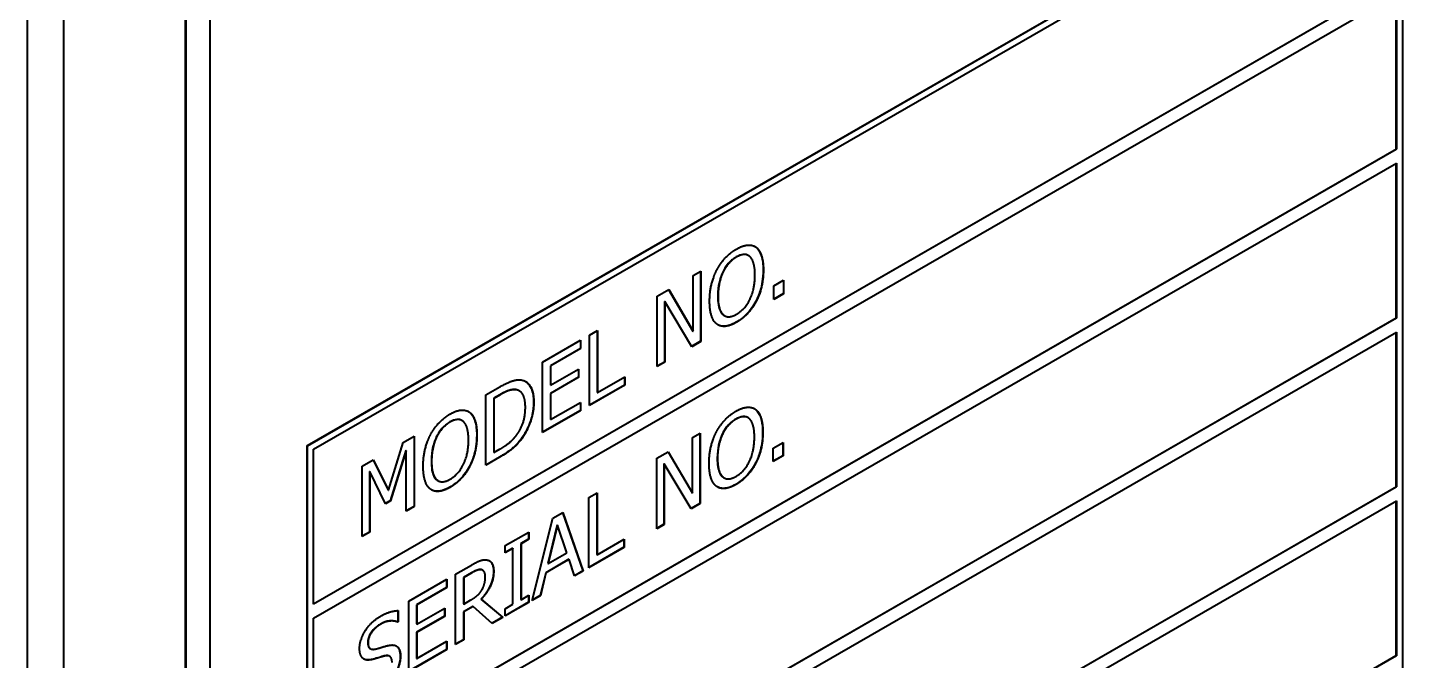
# Model space of a CAD drawing. Header units: millimetres. Extents: x 0 to 5945, y 0 to 4205.
# Drawn here: x 5569.23 to 5589.2, y 3297.85 to 3307.04 of the extents above; entities that cross this region are included whole.
import ezdxf

# ---------------------------------------------------------------- set-up
doc = ezdxf.new("R2010")
doc.units = ezdxf.units.MM
doc.header["$LTSCALE"] = 5
doc.layers.add('가시적인 것(ISO)', color=3, linetype='Continuous', lineweight=40)
doc.layers.add('가시적인 좁은 것(ISO)', color=3, linetype='Continuous', lineweight=35)

msp = doc.modelspace()

# ---------------------------------------------------------------- linework, layer by layer
at = {"layer": '가시적인 것(ISO)'}
for p, q in [((5569.2254, 3266.5357), (5569.2254, 3315.5885)), ((5569.7557, 3266.2303), (5569.7557, 3315.2831)), ((5571.5235, 3271.336), (5571.5235, 3312.2133)), ((5571.527, 3312.2113), (5571.527, 3271.334)), ((5571.8806, 3271.912), (5571.8806, 3312.0404)), ((5573.2913, 3300.9681), (5589.2012, 3310.13)), ((5573.2948, 3300.9661), (5589.2047, 3310.128)), ((5573.3832, 3300.9148), (5589.1163, 3309.9749)), ((5589.2047, 3310.128), (5589.2047, 3290.5069)), ((5573.3832, 3298.6706), (5589.1128, 3307.7287)), ((5589.1163, 3307.7267), (5573.3832, 3298.6665)), ((5573.3832, 3298.4622), (5589.1163, 3307.5223)), ((5589.1128, 3305.276), (5589.1128, 3307.5202)), ((5589.1163, 3307.5223), (5589.1163, 3305.274)), ((5573.3832, 3296.218), (5589.1128, 3305.276)), ((5589.1163, 3305.274), (5573.3832, 3296.2139)), ((5589.1128, 3305.276), (5589.1163, 3305.274)), ((5573.3832, 3296.0095), (5589.1163, 3305.0696)), ((5589.1128, 3302.8234), (5589.1128, 3305.0676)), ((5589.1163, 3305.0696), (5589.1163, 3302.8214)), ((5579.8088, 3303.8513), (5579.8124, 3303.8493)), ((5579.6983, 3303.7311), (5579.7018, 3303.7291)), ((5578.8984, 3303.4397), (5579.008, 3303.5029)), ((5578.8984, 3302.6306), (5578.8984, 3303.4397)), ((5579.0045, 3303.5008), (5579.0045, 3302.483)), ((5579.008, 3303.5029), (5579.008, 3302.4809)), ((5578.3755, 3303.1386), (5578.5424, 3303.2347)), ((5578.5407, 3303.2337), (5578.8949, 3302.6327)), ((5578.5424, 3303.2347), (5578.8984, 3302.6306)), ((5580.0702, 3303.2881), (5580.2121, 3303.3697)), ((5580.0702, 3303.0926), (5580.0702, 3303.2881)), ((5580.2085, 3303.3677), (5580.2085, 3303.1763)), ((5580.2121, 3303.3697), (5580.2121, 3303.1743)), ((5578.3755, 3302.1167), (5578.3755, 3303.1386)), ((5578.4816, 3303.063), (5578.4816, 3302.1819)), ((5578.4816, 3303.063), (5578.4851, 3303.061)), ((5578.8762, 3302.405), (5578.4851, 3303.061)), ((5578.4851, 3303.061), (5578.4851, 3302.1798)), ((5580.2085, 3303.1763), (5580.0702, 3303.0967)), ((5580.2121, 3303.1743), (5580.0702, 3303.0926)), ((5580.2085, 3303.1763), (5580.2121, 3303.1743)), ((5573.3832, 3293.7653), (5589.1128, 3302.8234)), ((5589.1163, 3302.8214), (5573.3832, 3293.7613)), ((5579.3501, 3302.8574), (5579.3537, 3302.8553)), ((5589.1128, 3302.8234), (5589.1163, 3302.8214)), ((5573.3832, 3293.5569), (5589.1163, 3302.617)), ((5577.3914, 3302.5719), (5577.5088, 3302.6395)), ((5577.5053, 3302.6375), (5577.5053, 3301.7406)), ((5577.5088, 3302.6395), (5577.5088, 3301.7385)), ((5578.8949, 3302.6327), (5578.8984, 3302.6306)), ((5589.1128, 3300.3708), (5589.1128, 3302.6149)), ((5589.1163, 3302.617), (5589.1163, 3300.3687)), ((5576.7095, 3302.1792), (5577.2624, 3302.4977)), ((5577.2589, 3302.4956), (5577.2589, 3302.3788)), ((5577.2624, 3302.4977), (5577.2624, 3302.3767)), ((5577.3914, 3301.55), (5577.3914, 3302.5719)), ((5579.0045, 3302.483), (5578.8744, 3302.4081)), ((5579.008, 3302.4809), (5578.8762, 3302.405)), ((5579.0045, 3302.483), (5579.008, 3302.4809)), ((5576.7095, 3301.1573), (5576.7095, 3302.1792)), ((5577.2589, 3302.3788), (5576.8234, 3302.128)), ((5577.2624, 3302.3767), (5576.8269, 3302.126)), ((5577.2589, 3302.3788), (5577.2624, 3302.3767)), ((5578.4816, 3302.1819), (5578.3755, 3302.1208)), ((5578.4851, 3302.1798), (5578.3755, 3302.1167)), ((5578.4816, 3302.1819), (5578.4851, 3302.1798)), ((5576.8234, 3302.128), (5576.8234, 3301.8481)), ((5576.8234, 3302.128), (5576.8269, 3302.126)), ((5576.8269, 3302.126), (5576.8269, 3301.846)), ((5576.8269, 3301.846), (5577.2331, 3302.0799)), ((5577.2295, 3302.0779), (5577.2295, 3301.961)), ((5577.2331, 3302.0799), (5577.2331, 3301.959)), ((5575.885, 3301.7045), (5576.0863, 3301.8204)), ((5577.2295, 3301.961), (5576.8234, 3301.7272)), ((5576.8234, 3301.8481), (5576.8269, 3301.846)), ((5577.2331, 3301.959), (5576.8269, 3301.7251)), ((5577.2295, 3301.961), (5577.2331, 3301.959)), ((5577.9, 3301.8469), (5577.3914, 3301.554)), ((5577.9035, 3301.8449), (5577.3914, 3301.55)), ((5577.5088, 3301.7385), (5577.9035, 3301.9658)), ((5577.9, 3301.9638), (5577.9, 3301.8469)), ((5577.9, 3301.8469), (5577.9035, 3301.8449)), ((5577.9035, 3301.9658), (5577.9035, 3301.8449)), ((5575.885, 3300.6825), (5575.885, 3301.7045)), ((5576.0885, 3301.7081), (5575.999, 3301.6565)), ((5575.999, 3301.6565), (5575.999, 3300.8698)), ((5575.999, 3301.6565), (5576.0025, 3301.6545)), ((5576.092, 3301.7061), (5576.0025, 3301.6545)), ((5576.0025, 3301.6545), (5576.0025, 3300.8678)), ((5576.3699, 3301.7655), (5576.3735, 3301.7634)), ((5576.8234, 3301.7272), (5576.8234, 3301.3479)), ((5576.8234, 3301.7272), (5576.8269, 3301.7251)), ((5576.8269, 3301.7251), (5576.8269, 3301.3458)), ((5576.8269, 3301.3458), (5577.2624, 3301.5966)), ((5577.2589, 3301.5946), (5577.2589, 3301.4778)), ((5577.2624, 3301.5966), (5577.2624, 3301.4757)), ((5577.5053, 3301.7406), (5577.5088, 3301.7385)), ((5575.6466, 3301.4544), (5575.6501, 3301.4524)), ((5577.2589, 3301.4778), (5576.7095, 3301.1614)), ((5577.2624, 3301.4757), (5576.7095, 3301.1573)), ((5577.2589, 3301.4778), (5577.2624, 3301.4757)), ((5579.801, 3301.4963), (5579.8045, 3301.4943)), ((5575.536, 3301.3342), (5575.5395, 3301.3322)), ((5576.8234, 3301.3479), (5576.8269, 3301.3458)), ((5579.6904, 3301.3761), (5579.6939, 3301.3741)), ((5574.469, 3300.3201), (5574.6824, 3301.0119)), ((5574.6824, 3301.0119), (5574.8457, 3301.106)), ((5574.8422, 3301.1039), (5574.8422, 3300.0861)), ((5574.8457, 3301.106), (5574.8457, 3300.084)), ((5576.3979, 3301.0639), (5576.4015, 3301.0619)), ((5578.8905, 3301.0848), (5579.0001, 3301.1479)), ((5578.8905, 3300.2757), (5578.8905, 3301.0848)), ((5578.9966, 3301.1458), (5578.9966, 3300.128)), ((5579.0001, 3301.1479), (5579.0001, 3300.1259)), ((5580.0624, 3300.9331), (5580.2042, 3301.0148)), ((5580.2006, 3301.0127), (5580.2006, 3300.8213)), ((5580.2042, 3301.0148), (5580.2042, 3300.8193)), ((5573.2913, 3281.347), (5573.2913, 3300.9681)), ((5573.2913, 3300.9681), (5573.2948, 3300.9661)), ((5573.2948, 3281.345), (5573.2948, 3300.9661)), ((5573.3832, 3298.6665), (5573.3832, 3300.9148)), ((5574.7247, 3300.8987), (5574.4941, 3300.1672)), ((5574.7283, 3300.8967), (5574.4976, 3300.1651)), ((5574.7247, 3300.8987), (5574.7283, 3300.8967)), ((5574.7283, 3300.0164), (5574.7283, 3300.8967)), ((5576.0849, 3300.8017), (5575.885, 3300.6866)), ((5576.0885, 3300.7997), (5575.885, 3300.6825)), ((5575.999, 3300.8698), (5576.0025, 3300.8678)), ((5576.0025, 3300.8678), (5576.092, 3300.9193)), ((5578.3677, 3300.7837), (5578.5345, 3300.8798)), ((5578.3677, 3299.7617), (5578.3677, 3300.7837)), ((5578.5328, 3300.8788), (5578.887, 3300.2777)), ((5578.5345, 3300.8798), (5578.8905, 3300.2757)), ((5580.0624, 3300.7376), (5580.0624, 3300.9331)), ((5580.2006, 3300.8213), (5580.0624, 3300.7417)), ((5580.2042, 3300.8193), (5580.0624, 3300.7376)), ((5580.2006, 3300.8213), (5580.2042, 3300.8193)), ((5574.0879, 3300.6696), (5574.2484, 3300.762)), ((5574.0879, 3299.6476), (5574.0879, 3300.6696)), ((5574.194, 3300.5931), (5574.1975, 3300.5911)), ((5574.194, 3300.5931), (5574.194, 3299.7128)), ((5574.426, 3300.1239), (5574.1975, 3300.5911)), ((5574.1975, 3300.5911), (5574.1975, 3299.7107)), ((5574.2464, 3300.7608), (5574.4654, 3300.3221)), ((5574.2484, 3300.762), (5574.469, 3300.3201)), ((5578.4737, 3300.708), (5578.4772, 3300.706)), ((5578.4737, 3300.708), (5578.4737, 3299.8269)), ((5578.8683, 3300.05), (5578.4772, 3300.706)), ((5578.4772, 3300.706), (5578.4772, 3299.8248)), ((5575.1879, 3300.4605), (5575.1914, 3300.4584)), ((5579.3423, 3300.5024), (5579.3458, 3300.5003)), ((5573.3832, 3291.3127), (5589.1128, 3300.3708)), ((5589.1163, 3300.3687), (5573.3832, 3291.3086)), ((5574.4654, 3300.3221), (5574.469, 3300.3201)), ((5577.3835, 3300.2169), (5577.501, 3300.2846)), ((5577.3835, 3299.195), (5577.3835, 3300.2169)), ((5577.4974, 3300.2825), (5577.4974, 3299.3856)), ((5577.501, 3300.2846), (5577.501, 3299.3835)), ((5578.887, 3300.2777), (5578.8905, 3300.2757)), ((5589.1128, 3300.3708), (5589.1163, 3300.3687)), ((5573.3832, 3291.1042), (5589.1163, 3300.1643)), ((5574.4941, 3300.1672), (5574.4244, 3300.1271)), ((5574.4976, 3300.1651), (5574.426, 3300.1239)), ((5574.4941, 3300.1672), (5574.4976, 3300.1651)), ((5574.8422, 3300.0861), (5574.7283, 3300.0205)), ((5574.8457, 3300.084), (5574.7283, 3300.0164)), ((5574.8422, 3300.0861), (5574.8457, 3300.084)), ((5576.857, 3299.9137), (5577.0017, 3299.9971)), ((5576.9994, 3299.9957), (5577.2962, 3299.1488)), ((5577.0017, 3299.9971), (5577.2997, 3299.1467)), ((5578.9966, 3300.128), (5578.8665, 3300.0531)), ((5579.0001, 3300.1259), (5578.8683, 3300.05)), ((5578.9966, 3300.128), (5579.0001, 3300.1259)), ((5589.1128, 3297.9181), (5589.1128, 3300.1623)), ((5589.1163, 3300.1643), (5589.1163, 3297.9161)), ((5576.5591, 3298.7202), (5576.857, 3299.9137)), ((5576.923, 3299.8167), (5576.7869, 3299.2571)), ((5576.9265, 3299.8146), (5576.7904, 3299.2551)), ((5576.923, 3299.8167), (5576.9265, 3299.8146)), ((5577.0633, 3299.4123), (5576.9265, 3299.8146)), ((5578.4737, 3299.8269), (5578.3677, 3299.7658)), ((5578.4772, 3299.8248), (5578.3677, 3299.7617)), ((5578.4737, 3299.8269), (5578.4772, 3299.8248)), ((5574.194, 3299.7128), (5574.0879, 3299.6517)), ((5574.1975, 3299.7107), (5574.0879, 3299.6476)), ((5574.194, 3299.7128), (5574.1975, 3299.7107)), ((5576.1665, 3299.5161), (5576.5089, 3299.7133)), ((5576.5054, 3299.611), (5576.3929, 3299.5462)), ((5576.5089, 3299.6089), (5576.3965, 3299.5442)), ((5576.5054, 3299.7112), (5576.5054, 3299.611)), ((5576.5054, 3299.611), (5576.5089, 3299.6089)), ((5576.5089, 3299.7133), (5576.5089, 3299.6089)), ((5577.501, 3299.3835), (5577.8956, 3299.6108)), ((5577.8921, 3299.6088), (5577.8921, 3299.4919)), ((5577.8956, 3299.6108), (5577.8956, 3299.4899)), ((5576.1665, 3299.4118), (5576.1665, 3299.5161)), ((5576.2755, 3299.4786), (5576.1665, 3299.4158)), ((5576.279, 3299.4765), (5576.1665, 3299.4118)), ((5576.2755, 3299.4786), (5576.279, 3299.4765)), ((5576.279, 3298.6633), (5576.279, 3299.4765)), ((5576.3929, 3299.5462), (5576.3965, 3299.5442)), ((5576.3929, 3299.5462), (5576.3929, 3298.733)), ((5576.3965, 3299.5442), (5576.3965, 3298.7309)), ((5576.7904, 3299.2551), (5577.0633, 3299.4123)), ((5577.8921, 3299.4919), (5577.3835, 3299.1991)), ((5577.8956, 3299.4899), (5577.3835, 3299.195)), ((5577.4974, 3299.3856), (5577.501, 3299.3835)), ((5577.8921, 3299.4919), (5577.8956, 3299.4899)), ((5575.4467, 3299.1016), (5575.6745, 3299.2327)), ((5577.092, 3299.3169), (5576.7546, 3299.1226)), ((5577.0955, 3299.3149), (5576.7582, 3299.1206)), ((5576.7869, 3299.2571), (5576.7904, 3299.2551)), ((5577.092, 3299.3169), (5577.0955, 3299.3149)), ((5577.1758, 3299.0754), (5577.0955, 3299.3149)), ((5574.7648, 3298.7089), (5575.3178, 3299.0273)), ((5575.3142, 3299.0253), (5575.3142, 3298.9085)), ((5575.3178, 3299.0273), (5575.3178, 3298.9064)), ((5575.4467, 3298.0796), (5575.4467, 3299.1016)), ((5575.6774, 3299.1209), (5575.5606, 3299.0537)), ((5575.5606, 3299.0537), (5575.5642, 3299.0516)), ((5575.5606, 3299.0537), (5575.5606, 3298.6694)), ((5575.6809, 3299.1189), (5575.5642, 3299.0516)), ((5575.5642, 3299.0516), (5575.5642, 3298.6674)), ((5575.8366, 3299.16), (5575.8401, 3299.158)), ((5576.7546, 3299.1226), (5576.6744, 3298.7907)), ((5576.7582, 3299.1206), (5576.678, 3298.7887)), ((5576.7546, 3299.1226), (5576.7582, 3299.1206)), ((5577.2962, 3299.1488), (5577.1746, 3299.0788)), ((5577.2997, 3299.1467), (5577.1758, 3299.0754)), ((5577.2962, 3299.1488), (5577.2997, 3299.1467)), ((5575.3142, 3298.9085), (5574.8787, 3298.6577)), ((5575.3178, 3298.9064), (5574.8823, 3298.6556)), ((5575.3142, 3298.9085), (5575.3178, 3298.9064)), ((5576.3965, 3298.7309), (5576.5089, 3298.7957)), ((5576.5054, 3298.7937), (5576.5054, 3298.6934)), ((5576.5089, 3298.7957), (5576.5089, 3298.6913)), ((5576.678, 3298.7887), (5576.5591, 3298.7202)), ((5576.6744, 3298.7907), (5576.5602, 3298.725)), ((5576.6744, 3298.7907), (5576.678, 3298.7887)), ((5574.7648, 3297.687), (5574.7648, 3298.7089)), ((5574.8787, 3298.6577), (5574.8787, 3298.3778)), ((5574.8787, 3298.6577), (5574.8823, 3298.6556)), ((5574.8823, 3298.6556), (5574.8823, 3298.3757)), ((5574.8823, 3298.3757), (5575.2884, 3298.6096)), ((5575.2849, 3298.6076), (5575.2849, 3298.4907)), ((5575.2884, 3298.6096), (5575.2884, 3298.4887)), ((5575.5606, 3298.6694), (5575.5642, 3298.6674)), ((5575.6953, 3298.6335), (5575.5606, 3298.5559)), ((5575.5642, 3298.6674), (5575.6673, 3298.7268)), ((5575.6988, 3298.6315), (5575.5642, 3298.5539)), ((5575.6953, 3298.6335), (5575.6988, 3298.6315)), ((5575.9782, 3298.3857), (5575.6988, 3298.6315)), ((5575.8127, 3298.7392), (5575.8163, 3298.7372)), ((5575.8127, 3298.7392), (5576.1272, 3298.4756)), ((5575.8163, 3298.7372), (5576.1307, 3298.4736)), ((5576.5054, 3298.6934), (5576.1665, 3298.4983)), ((5576.5089, 3298.6913), (5576.1665, 3298.4942)), ((5576.1665, 3298.5985), (5576.279, 3298.6633)), ((5576.1665, 3298.4942), (5576.1665, 3298.5985)), ((5576.3929, 3298.733), (5576.3965, 3298.7309)), ((5576.5054, 3298.6934), (5576.5089, 3298.6913)), ((5573.3832, 3296.2139), (5573.3832, 3298.4622)), ((5574.6073, 3298.4119), (5574.5987, 3298.407)), ((5574.5987, 3298.407), (5574.6022, 3298.4049)), ((5574.6108, 3298.4099), (5574.6022, 3298.4049)), ((5574.6073, 3298.5722), (5574.6073, 3298.4119)), ((5574.6073, 3298.4119), (5574.6108, 3298.4099)), ((5574.6108, 3298.5722), (5574.6108, 3298.4099)), ((5575.2849, 3298.4907), (5574.8787, 3298.2569)), ((5575.2884, 3298.4887), (5574.8823, 3298.2548)), ((5575.2849, 3298.4907), (5575.2884, 3298.4887)), ((5575.5606, 3298.5559), (5575.5642, 3298.5539)), ((5575.5606, 3298.5559), (5575.5606, 3298.1493)), ((5575.5642, 3298.5539), (5575.5642, 3298.1473)), ((5576.1272, 3298.4756), (5575.9754, 3298.3882)), ((5576.1307, 3298.4736), (5575.9782, 3298.3857)), ((5576.1272, 3298.4756), (5576.1307, 3298.4736)), ((5574.8787, 3298.3778), (5574.8823, 3298.3757)), ((5574.8787, 3298.2569), (5574.8787, 3297.8776)), ((5574.8787, 3298.2569), (5574.8823, 3298.2548)), ((5574.8823, 3298.2548), (5574.8823, 3297.8755)), ((5574.2045, 3298.0209), (5574.208, 3298.0189)), ((5575.3142, 3298.0074), (5574.7648, 3297.691)), ((5575.3178, 3298.0054), (5574.7648, 3297.687)), ((5574.8823, 3297.8755), (5575.3178, 3298.1263)), ((5575.3142, 3298.1243), (5575.3142, 3298.0074)), ((5575.3142, 3298.0074), (5575.3178, 3298.0054)), ((5575.3178, 3298.1263), (5575.3178, 3298.0054)), ((5575.5606, 3298.1493), (5575.4467, 3298.0837)), ((5575.5642, 3298.1473), (5575.4467, 3298.0796)), ((5575.5606, 3298.1493), (5575.5642, 3298.1473)), ((5573.3832, 3288.8601), (5589.1128, 3297.9181)), ((5589.1163, 3297.9161), (5573.3832, 3288.856)), ((5574.4846, 3297.9099), (5574.4882, 3297.9079)), ((5574.8787, 3297.8776), (5574.8823, 3297.8755)), ((5589.1128, 3297.9181), (5589.1163, 3297.9161))]:
    msp.add_line(p, q, dxfattribs=at)
for points, degree in [([(5579.2429, 3303.5214), (5579.2945, 3303.619), (5579.4385, 3303.7723), (5579.5273, 3303.8234)], 2), ([(5579.5273, 3303.8234), (5579.6176, 3303.8754), (5579.7622, 3303.8858), (5579.8124, 3303.8493)], 2), ([(5579.7961, 3303.8598), (5579.8004, 3303.8572), (5579.8047, 3303.8544), (5579.8088, 3303.8513)], 3), ([(5579.8124, 3303.8493), (5579.8625, 3303.8103), (5579.9184, 3303.6437), (5579.9184, 3303.5161)], 2), ([(5579.528, 3303.7062), (5579.4643, 3303.6695), (5579.3683, 3303.5629), (5579.3318, 3303.4872)], 2), ([(5579.7236, 3303.7129), (5579.6885, 3303.7456), (5579.5896, 3303.7417), (5579.528, 3303.7062)], 2), ([(5579.7959, 3303.4456), (5579.7959, 3303.5466), (5579.7579, 3303.6813), (5579.7236, 3303.7129)], 2), ([(5579.1369, 3303.0661), (5579.1369, 3303.1945), (5579.1921, 3303.4217), (5579.2429, 3303.5214)], 2), ([(5579.3318, 3303.4872), (5579.2967, 3303.4148), (5579.2594, 3303.236), (5579.2594, 3303.1367)], 2), ([(5579.528, 3302.8764), (5579.6505, 3302.947), (5579.7959, 3303.2444), (5579.7959, 3303.4456)], 2), ([(5579.9184, 3303.5161), (5579.9184, 3303.3919), (5579.864, 3303.1593), (5579.8124, 3303.0617)], 2), ([(5579.2422, 3302.7334), (5579.1914, 3302.772), (5579.1369, 3302.9403), (5579.1369, 3303.0661)], 2), ([(5579.2594, 3303.1367), (5579.2594, 3302.9354), (5579.4055, 3302.8059), (5579.528, 3302.8764)], 2), ([(5579.8124, 3303.0617), (5579.7579, 3302.9592), (5579.614, 3302.8083), (5579.5273, 3302.7584)], 2), ([(5579.5273, 3302.7584), (5579.4378, 3302.7069), (5579.2945, 3302.6948), (5579.2422, 3302.7334)], 2), ([(5576.0863, 3301.8204), (5576.2109, 3301.8921), (5576.3528, 3301.9307), (5576.4029, 3301.9215)], 2), ([(5576.3256, 3301.7793), (5576.2783, 3301.7843), (5576.1716, 3301.7519), (5576.092, 3301.7061)], 2), ([(5576.3699, 3301.7655), (5576.3556, 3301.7737), (5576.3396, 3301.779), (5576.322, 3301.7813)], 3), ([(5576.4029, 3301.9215), (5576.4881, 3301.9052), (5576.582, 3301.7431), (5576.582, 3301.594)], 2), ([(5576.4595, 3301.5251), (5576.4595, 3301.6427), (5576.3922, 3301.7704), (5576.3256, 3301.7793)], 2), ([(5576.582, 3301.594), (5576.582, 3301.454), (5576.4838, 3301.1723), (5576.4015, 3301.0619)], 2), ([(5575.0807, 3301.1245), (5575.1322, 3301.2221), (5575.2762, 3301.3754), (5575.365, 3301.4265)], 2), ([(5575.365, 3301.4265), (5575.4553, 3301.4785), (5575.6, 3301.489), (5575.6501, 3301.4524)], 2), ([(5575.6338, 3301.4629), (5575.6381, 3301.4603), (5575.6424, 3301.4575), (5575.6466, 3301.4544)], 3), ([(5575.6501, 3301.4524), (5575.7002, 3301.4134), (5575.7561, 3301.2468), (5575.7561, 3301.1193)], 2), ([(5576.3363, 3301.1279), (5576.3979, 3301.2114), (5576.4595, 3301.4059), (5576.4595, 3301.5251)], 2), ([(5579.2351, 3301.1664), (5579.2866, 3301.264), (5579.4306, 3301.4173), (5579.5194, 3301.4684)], 2), ([(5579.5194, 3301.4684), (5579.6097, 3301.5204), (5579.7544, 3301.5309), (5579.8045, 3301.4943)], 2), ([(5579.7157, 3301.3579), (5579.6806, 3301.3907), (5579.5817, 3301.3867), (5579.5201, 3301.3513)], 2), ([(5579.7882, 3301.5048), (5579.7925, 3301.5022), (5579.7968, 3301.4994), (5579.801, 3301.4963)], 3), ([(5579.8045, 3301.4943), (5579.8546, 3301.4553), (5579.9105, 3301.2887), (5579.9105, 3301.1612)], 2), ([(5575.3657, 3301.3094), (5575.302, 3301.2726), (5575.206, 3301.166), (5575.1695, 3301.0903)], 2), ([(5575.5613, 3301.316), (5575.5262, 3301.3487), (5575.4273, 3301.3448), (5575.3657, 3301.3094)], 2), ([(5575.6336, 3301.0487), (5575.6336, 3301.1498), (5575.5957, 3301.2844), (5575.5613, 3301.316)], 2), ([(5579.5201, 3301.3513), (5579.4564, 3301.3146), (5579.3604, 3301.2079), (5579.3239, 3301.1322)], 2), ([(5579.788, 3301.0906), (5579.788, 3301.1917), (5579.7501, 3301.3263), (5579.7157, 3301.3579)], 2), ([(5574.9747, 3300.6692), (5574.9747, 3300.7976), (5575.0298, 3301.0248), (5575.0807, 3301.1245)], 2), ([(5575.1695, 3301.0903), (5575.1344, 3301.0179), (5575.0971, 3300.8392), (5575.0971, 3300.7398)], 2), ([(5575.3657, 3300.4795), (5575.4882, 3300.5501), (5575.6336, 3300.8475), (5575.6336, 3301.0487)], 2), ([(5575.7561, 3301.1193), (5575.7561, 3300.995), (5575.7017, 3300.7624), (5575.6501, 3300.6648)], 2), ([(5576.4015, 3301.0619), (5576.3341, 3300.9743), (5576.1959, 3300.8615), (5576.0885, 3300.7997)], 2), ([(5576.092, 3300.9193), (5576.1701, 3300.9643), (5576.2883, 3301.0613), (5576.3363, 3301.1279)], 2), ([(5579.1291, 3300.7111), (5579.1291, 3300.8395), (5579.1842, 3301.0667), (5579.2351, 3301.1664)], 2), ([(5579.3239, 3301.1322), (5579.2888, 3301.0599), (5579.2515, 3300.8811), (5579.2515, 3300.7817)], 2), ([(5579.5201, 3300.5215), (5579.6426, 3300.592), (5579.788, 3300.8894), (5579.788, 3301.0906)], 2), ([(5579.9105, 3301.1612), (5579.9105, 3301.0369), (5579.8561, 3300.8043), (5579.8045, 3300.7067)], 2), ([(5579.2515, 3300.7817), (5579.2515, 3300.5804), (5579.3977, 3300.4509), (5579.5201, 3300.5215)], 2), ([(5575.0799, 3300.3365), (5575.0291, 3300.3751), (5574.9747, 3300.5434), (5574.9747, 3300.6692)], 2), ([(5575.0971, 3300.7398), (5575.0971, 3300.5385), (5575.2433, 3300.409), (5575.3657, 3300.4795)], 2), ([(5575.6501, 3300.6648), (5575.5957, 3300.5623), (5575.4517, 3300.4114), (5575.365, 3300.3615)], 2), ([(5579.2343, 3300.3784), (5579.1835, 3300.417), (5579.1291, 3300.5853), (5579.1291, 3300.7111)], 2), ([(5579.8045, 3300.7067), (5579.7501, 3300.6042), (5579.6061, 3300.4534), (5579.5194, 3300.4034)], 2), ([(5579.5194, 3300.4034), (5579.4299, 3300.3519), (5579.2866, 3300.3398), (5579.2343, 3300.3784)], 2), ([(5575.365, 3300.3615), (5575.2755, 3300.31), (5575.1322, 3300.2979), (5575.0799, 3300.3365)], 2), ([(5575.6745, 3299.2327), (5575.7504, 3299.2765), (5575.8528, 3299.3164), (5575.8994, 3299.3084)], 2), ([(5575.8994, 3299.3084), (5575.9459, 3299.3005), (5575.9996, 3299.2229), (5575.9996, 3299.1426)], 2), ([(5575.8213, 3299.1649), (5575.7962, 3299.1695), (5575.7296, 3299.1469), (5575.6809, 3299.1189)], 2), ([(5575.9996, 3299.1426), (5575.9996, 3299.0308), (5575.9008, 3298.8223), (5575.8163, 3298.7372)], 2), ([(5575.8366, 3299.16), (5575.8309, 3299.1633), (5575.8246, 3299.1656), (5575.8178, 3299.167)], 3), ([(5575.8772, 3299.0613), (5575.8772, 3299.106), (5575.8499, 3299.1591), (5575.8213, 3299.1649)], 2), ([(5575.827, 3298.8717), (5575.8528, 3298.9148), (5575.8772, 3299.0083), (5575.8772, 3299.0613)], 2), ([(5575.6673, 3298.7268), (5575.7182, 3298.7561), (5575.7991, 3298.8234), (5575.827, 3298.8717)], 2), ([(5574.0507, 3298.0235), (5574.0507, 3298.1478), (5574.2183, 3298.4124), (5574.3479, 3298.4871)], 2), ([(5574.3479, 3298.4871), (5574.4224, 3298.53), (5574.5542, 3298.5719), (5574.6108, 3298.5722)], 2), ([(5574.6022, 3298.4049), (5574.5599, 3298.4253), (5574.4281, 3298.4157), (5574.3558, 3298.374)], 2), ([(5574.3558, 3298.374), (5574.2741, 3298.327), (5574.1731, 3298.1802), (5574.1731, 3298.1082)], 2), ([(5574.108, 3297.8719), (5574.0807, 3297.8902), (5574.0507, 3297.9639), (5574.0507, 3298.0235)], 2), ([(5574.1731, 3298.1082), (5574.1731, 3298.0436), (5574.2326, 3298.0008), (5574.2885, 3298.0156)], 2), ([(5574.2885, 3298.0156), (5574.3257, 3298.0254), (5574.4339, 3298.0579), (5574.4697, 3298.0661)], 2), ([(5574.4697, 3298.0661), (5574.5607, 3298.0862), (5574.6452, 3298.0048), (5574.6452, 3297.9096)], 2), ([(5574.2541, 3297.8657), (5574.2082, 3297.8534), (5574.1359, 3297.854), (5574.108, 3297.8719)], 2), ([(5574.4138, 3297.9114), (5574.373, 3297.9011), (5574.3049, 3297.8801), (5574.2541, 3297.8657)], 2), ([(5574.5227, 3297.8175), (5574.5227, 3297.8788), (5574.4704, 3297.9249), (5574.4138, 3297.9114)], 2), ([(5574.6452, 3297.9096), (5574.6452, 3297.8491), (5574.6029, 3297.7089), (5574.5649, 3297.6464)], 2)]:
    msp.add_open_spline(points, degree=degree, dxfattribs=at)
for points, knots in [([(5579.8088, 3303.8513), (5579.8474, 3303.8213), (5579.8714, 3303.7752), (5579.9073, 3303.6681), (5579.9149, 3303.5945), (5579.9149, 3303.5182)], [-0.098543394, -0.098543394, -0.098543394, -0.098543394, -0.056034877, -0.056034877, 0, 0, 0, 0]), ([(5579.5245, 3303.7083), (5579.5012, 3303.6949), (5579.4779, 3303.6789), (5579.4289, 3303.6372), (5579.4098, 3303.6156), (5579.3698, 3303.566), (5579.3472, 3303.5286), (5579.3282, 3303.4893)], [-0.050133543, -0.050133543, -0.050133543, -0.050133543, -0.039150954, -0.039150954, -0.026352674, -0.026352674, 0, 0, 0, 0]), ([(5579.6983, 3303.7311), (5579.6918, 3303.7348), (5579.6849, 3303.7379), (5579.662, 3303.7453), (5579.645, 3303.7469), (5579.5942, 3303.7419), (5579.5597, 3303.7285), (5579.5245, 3303.7083)], [-0.054523094, -0.054523094, -0.054523094, -0.054523094, -0.04668159, -0.04668159, -0.029847599, -0.029847599, 0, 0, 0, 0]), ([(5579.3282, 3303.4893), (5579.3024, 3303.4361), (5579.2856, 3303.3807), (5579.2658, 3303.2857), (5579.2559, 3303.2225), (5579.2559, 3303.1387)], [-0.13979112, -0.13979112, -0.13979112, -0.13979112, -0.06152458, -0.06152458, 0, 0, 0, 0]), ([(5579.9149, 3303.5182), (5579.9149, 3303.3934), (5579.8946, 3303.2992), (5579.861, 3303.1788), (5579.8388, 3303.1204), (5579.8088, 3303.0638)], [-0.079472979, -0.079472979, -0.079472979, -0.079472979, -0.038504107, -0.038504107, 0, 0, 0, 0]), ([(5579.2559, 3303.1387), (5579.2559, 3303.095), (5579.2585, 3303.0519), (5579.2708, 3302.9793), (5579.2797, 3302.9479), (5579.3115, 3302.8841), (5579.3335, 3302.8669), (5579.3501, 3302.8574)], [-0.104285663, -0.104285663, -0.104285663, -0.104285663, -0.088166513, -0.088166513, -0.074382871, -0.074382871, -0.05498021, -0.05498021, -0.05498021, -0.05498021]), ([(5579.8088, 3303.0638), (5579.7912, 3303.0305), (5579.7717, 3302.9984), (5579.722, 3302.9286), (5579.6972, 3302.9013), (5579.6319, 3302.8328), (5579.5784, 3302.7919), (5579.5238, 3302.7605)], [-0.07035374, -0.07035374, -0.07035374, -0.07035374, -0.059883707, -0.059883707, -0.046328606, -0.046328606, 0, 0, 0, 0]), ([(5579.5238, 3302.7605), (5579.4921, 3302.7422), (5579.4604, 3302.7273), (5579.4005, 3302.7076), (5579.3728, 3302.7024), (5579.3128, 3302.7016), (5579.2831, 3302.709), (5579.2569, 3302.7237)], [-0.090934464, -0.090934464, -0.090934464, -0.090934464, -0.064114016, -0.064114016, -0.039087306, -0.039087306, -0.007530446, -0.007530446, -0.007530446, -0.007530446]), ([(5576.322, 3301.7813), (5576.2905, 3301.7847), (5576.257, 3301.781), (5576.1996, 3301.7635), (5576.1591, 3301.7488), (5576.0885, 3301.7081)], [-0.15764581, -0.15764581, -0.15764581, -0.15764581, -0.05990397, -0.05990397, 0, 0, 0, 0]), ([(5576.46, 3301.901), (5576.4686, 3301.8959), (5576.4768, 3301.89), (5576.5063, 3301.8651), (5576.5279, 3301.8383), (5576.5692, 3301.744), (5576.5784, 3301.6724), (5576.5784, 3301.596)], [-0.10690025, -0.10690025, -0.10690025, -0.10690025, -0.09344191, -0.09344191, -0.05602447, -0.05602447, 0, 0, 0, 0]), ([(5576.5784, 3301.596), (5576.5784, 3301.5386), (5576.5722, 3301.4782), (5576.5413, 3301.3409), (5576.5174, 3301.2794), (5576.4709, 3301.1748), (5576.4378, 3301.1173), (5576.3979, 3301.0639)], [-0.094080211, -0.094080211, -0.094080211, -0.094080211, -0.069400343, -0.069400343, -0.040490226, -0.040490226, 0, 0, 0, 0]), ([(5575.6466, 3301.4544), (5575.6851, 3301.4244), (5575.7091, 3301.3783), (5575.7451, 3301.2712), (5575.7526, 3301.1976), (5575.7526, 3301.1213)], [-0.098543394, -0.098543394, -0.098543394, -0.098543394, -0.056034877, -0.056034877, 0, 0, 0, 0]), ([(5579.6904, 3301.3761), (5579.6839, 3301.3799), (5579.677, 3301.3829), (5579.6541, 3301.3904), (5579.6372, 3301.3919), (5579.5863, 3301.387), (5579.5518, 3301.3736), (5579.5166, 3301.3533)], [-0.054523094, -0.054523094, -0.054523094, -0.054523094, -0.04668159, -0.04668159, -0.029847599, -0.029847599, 0, 0, 0, 0]), ([(5579.801, 3301.4963), (5579.8395, 3301.4663), (5579.8635, 3301.4202), (5579.8995, 3301.3131), (5579.907, 3301.2395), (5579.907, 3301.1632)], [-0.098543394, -0.098543394, -0.098543394, -0.098543394, -0.056034877, -0.056034877, 0, 0, 0, 0]), ([(5575.3622, 3301.3114), (5575.339, 3301.298), (5575.3156, 3301.282), (5575.2666, 3301.2403), (5575.2475, 3301.2187), (5575.2075, 3301.1691), (5575.1849, 3301.1317), (5575.1659, 3301.0924)], [-0.050133543, -0.050133543, -0.050133543, -0.050133543, -0.039150954, -0.039150954, -0.026352674, -0.026352674, 0, 0, 0, 0]), ([(5575.536, 3301.3342), (5575.5295, 3301.3379), (5575.5226, 3301.341), (5575.4997, 3301.3484), (5575.4828, 3301.35), (5575.4319, 3301.3451), (5575.3974, 3301.3316), (5575.3622, 3301.3114)], [-0.054523094, -0.054523094, -0.054523094, -0.054523094, -0.04668159, -0.04668159, -0.029847599, -0.029847599, 0, 0, 0, 0]), ([(5579.5166, 3301.3533), (5579.4934, 3301.3399), (5579.47, 3301.3239), (5579.421, 3301.2822), (5579.4019, 3301.2607), (5579.3619, 3301.211), (5579.3393, 3301.1736), (5579.3203, 3301.1343)], [-0.050133543, -0.050133543, -0.050133543, -0.050133543, -0.039150954, -0.039150954, -0.026352674, -0.026352674, 0, 0, 0, 0]), ([(5575.1659, 3301.0924), (5575.1402, 3301.0392), (5575.1233, 3300.9838), (5575.1035, 3300.8888), (5575.0936, 3300.8256), (5575.0936, 3300.7418)], [-0.13979112, -0.13979112, -0.13979112, -0.13979112, -0.06152458, -0.06152458, 0, 0, 0, 0]), ([(5575.7526, 3301.1213), (5575.7526, 3300.9965), (5575.7323, 3300.9023), (5575.6987, 3300.7819), (5575.6765, 3300.7235), (5575.6466, 3300.6669)], [-0.079472979, -0.079472979, -0.079472979, -0.079472979, -0.038504107, -0.038504107, 0, 0, 0, 0]), ([(5576.3979, 3301.0639), (5576.3357, 3300.9829), (5576.2863, 3300.9402), (5576.2064, 3300.875), (5576.1408, 3300.8339), (5576.0849, 3300.8017)], [-0.068800727, -0.068800727, -0.068800727, -0.068800727, -0.04741805, -0.04741805, 0, 0, 0, 0]), ([(5579.3203, 3301.1343), (5579.2946, 3301.0811), (5579.2777, 3301.0257), (5579.2579, 3300.9307), (5579.248, 3300.8676), (5579.248, 3300.7837)], [-0.13979112, -0.13979112, -0.13979112, -0.13979112, -0.06152458, -0.06152458, 0, 0, 0, 0]), ([(5579.907, 3301.1632), (5579.907, 3301.0384), (5579.8867, 3300.9443), (5579.8531, 3300.8238), (5579.8309, 3300.7654), (5579.801, 3300.7088)], [-0.079472979, -0.079472979, -0.079472979, -0.079472979, -0.038504107, -0.038504107, 0, 0, 0, 0]), ([(5579.248, 3300.7837), (5579.248, 3300.74), (5579.2506, 3300.697), (5579.263, 3300.6243), (5579.2718, 3300.5929), (5579.3036, 3300.5291), (5579.3256, 3300.5119), (5579.3423, 3300.5024)], [-0.104285663, -0.104285663, -0.104285663, -0.104285663, -0.088166513, -0.088166513, -0.074382871, -0.074382871, -0.05498021, -0.05498021, -0.05498021, -0.05498021]), ([(5575.0936, 3300.7418), (5575.0936, 3300.6981), (5575.0962, 3300.655), (5575.1086, 3300.5824), (5575.1174, 3300.551), (5575.1492, 3300.4872), (5575.1712, 3300.47), (5575.1879, 3300.4605)], [-0.104285663, -0.104285663, -0.104285663, -0.104285663, -0.088166513, -0.088166513, -0.074382871, -0.074382871, -0.05498021, -0.05498021, -0.05498021, -0.05498021]), ([(5575.6466, 3300.6669), (5575.6289, 3300.6336), (5575.6094, 3300.6016), (5575.5597, 3300.5317), (5575.5349, 3300.5044), (5575.4696, 3300.4359), (5575.4161, 3300.395), (5575.3615, 3300.3636)], [-0.07035374, -0.07035374, -0.07035374, -0.07035374, -0.059883707, -0.059883707, -0.046328606, -0.046328606, 0, 0, 0, 0]), ([(5579.801, 3300.7088), (5579.7833, 3300.6755), (5579.7638, 3300.6435), (5579.7141, 3300.5736), (5579.6893, 3300.5463), (5579.624, 3300.4778), (5579.5705, 3300.4369), (5579.5159, 3300.4055)], [-0.07035374, -0.07035374, -0.07035374, -0.07035374, -0.059883707, -0.059883707, -0.046328606, -0.046328606, 0, 0, 0, 0]), ([(5579.5159, 3300.4055), (5579.4842, 3300.3872), (5579.4525, 3300.3723), (5579.3926, 3300.3526), (5579.3649, 3300.3474), (5579.3049, 3300.3467), (5579.2752, 3300.354), (5579.249, 3300.3687)], [-0.090934464, -0.090934464, -0.090934464, -0.090934464, -0.064114016, -0.064114016, -0.039087306, -0.039087306, -0.007530446, -0.007530446, -0.007530446, -0.007530446]), ([(5575.3615, 3300.3636), (5575.3298, 3300.3453), (5575.2981, 3300.3304), (5575.2382, 3300.3107), (5575.2105, 3300.3055), (5575.1505, 3300.3047), (5575.1208, 3300.3121), (5575.0946, 3300.3268)], [-0.090934464, -0.090934464, -0.090934464, -0.090934464, -0.064114016, -0.064114016, -0.039087306, -0.039087306, -0.007530446, -0.007530446, -0.007530446, -0.007530446]), ([(5575.9353, 3299.2962), (5575.939, 3299.2939), (5575.9425, 3299.2915), (5575.9605, 3299.2774), (5575.9723, 3299.2625), (5575.992, 3299.2156), (5575.9961, 3299.181), (5575.9961, 3299.1446)], [-0.050422976, -0.050422976, -0.050422976, -0.050422976, -0.045889955, -0.045889955, -0.026665702, -0.026665702, 0, 0, 0, 0]), ([(5575.8178, 3299.167), (5575.8, 3299.1702), (5575.7802, 3299.1673), (5575.7444, 3299.1552), (5575.7196, 3299.1452), (5575.6774, 3299.1209)], [-0.085678666, -0.085678666, -0.085678666, -0.085678666, -0.035846928, -0.035846928, 0, 0, 0, 0]), ([(5575.9961, 3299.1446), (5575.9961, 3299.1201), (5575.9943, 3299.0946), (5575.9864, 3299.0437), (5575.9806, 3299.0188), (5575.9569, 3298.945), (5575.9352, 3298.903), (5575.8852, 3298.8203), (5575.8505, 3298.7773), (5575.8127, 3298.7392)], [-0.083837667, -0.083837667, -0.083837667, -0.083837667, -0.070412718, -0.070412718, -0.057994479, -0.057994479, -0.03422864, -0.03422864, 0, 0, 0, 0]), ([(5574.5987, 3298.407), (5574.5599, 3298.4257), (5574.5136, 3298.4247), (5574.4432, 3298.4182), (5574.3986, 3298.4027), (5574.3523, 3298.376)], [-0.064784891, -0.064784891, -0.064784891, -0.064784891, -0.039316189, -0.039316189, 0, 0, 0, 0]), ([(5574.3523, 3298.376), (5574.3334, 3298.3652), (5574.3144, 3298.3525), (5574.2794, 3298.3241), (5574.2633, 3298.3089), (5574.2292, 3298.2701), (5574.2144, 3298.2483), (5574.193, 3298.2106), (5574.1846, 3298.1915), (5574.1724, 3298.1503), (5574.1696, 3298.1297), (5574.1696, 3298.1102)], [-0.062581835, -0.062581835, -0.062581835, -0.062581835, -0.050809982, -0.050809982, -0.040285786, -0.040285786, -0.027144756, -0.027144756, -0.014283739, -0.014283739, 0, 0, 0, 0]), ([(5574.1696, 3298.1102), (5574.1696, 3298.0946), (5574.1709, 3298.0797), (5574.177, 3298.0545), (5574.1814, 3298.0441), (5574.1905, 3298.032), (5574.1956, 3298.026), (5574.2045, 3298.0209)], [-0.104168183, -0.104168183, -0.104168183, -0.104168183, -0.070330287, -0.070330287, -0.039972986, -0.039972986, -0.026664546, -0.026664546, -0.026664546, -0.026664546]), ([(5574.5839, 3298.0594), (5574.6058, 3298.0462), (5574.6176, 3298.0263), (5574.6368, 3297.983), (5574.6416, 3297.9489), (5574.6416, 3297.9116)], [-0.043048917, -0.043048917, -0.043048917, -0.043048917, -0.027322951, -0.027322951, 0, 0, 0, 0]), ([(5574.2505, 3297.8678), (5574.207, 3297.8561), (5574.1807, 3297.8557), (5574.1471, 3297.8559), (5574.1278, 3297.8607), (5574.1107, 3297.8702)], [-0.034501798, -0.034501798, -0.034501798, -0.034501798, -0.022925279, -0.022925279, -0.002537967, -0.002537967, -0.002537967, -0.002537967]), ([(5574.4103, 3297.9134), (5574.3855, 3297.9072), (5574.3605, 3297.9004), (5574.3084, 3297.8843), (5574.2772, 3297.8753), (5574.2505, 3297.8678)], [-0.045096747, -0.045096747, -0.045096747, -0.045096747, -0.023365634, -0.023365634, 0, 0, 0, 0]), ([(5574.4846, 3297.9099), (5574.4806, 3297.9122), (5574.4762, 3297.9141), (5574.4533, 3297.9205), (5574.4317, 3297.9185), (5574.4103, 3297.9134)], [-0.024150447, -0.024150447, -0.024150447, -0.024150447, -0.018945176, -0.018945176, 0, 0, 0, 0]), ([(5574.6416, 3297.9116), (5574.6416, 3297.8894), (5574.6395, 3297.8661), (5574.6302, 3297.8137), (5574.6229, 3297.7876), (5574.6025, 3297.7259), (5574.5845, 3297.6865), (5574.5614, 3297.6485)], [-0.052424586, -0.052424586, -0.052424586, -0.052424586, -0.040550549, -0.040550549, -0.026696354, -0.026696354, 0, 0, 0, 0])]:
    msp.add_open_spline(points, degree=3, knots=knots, dxfattribs=at)
at = {"layer": '가시적인 좁은 것(ISO)'}
for p, q in [((5579.5245, 3303.7083), (5579.528, 3303.7062)), ((5579.3282, 3303.4893), (5579.3318, 3303.4872)), ((5579.9149, 3303.5182), (5579.9184, 3303.5161)), ((5579.2559, 3303.1387), (5579.2594, 3303.1367)), ((5579.8088, 3303.0638), (5579.8124, 3303.0617)), ((5579.5238, 3302.7605), (5579.5273, 3302.7584)), ((5576.322, 3301.7813), (5576.3256, 3301.7793)), ((5576.0885, 3301.7081), (5576.092, 3301.7061)), ((5576.5784, 3301.596), (5576.582, 3301.594)), ((5575.3622, 3301.3114), (5575.3657, 3301.3094)), ((5579.5166, 3301.3533), (5579.5201, 3301.3513)), ((5575.1659, 3301.0924), (5575.1695, 3301.0903)), ((5575.7526, 3301.1213), (5575.7561, 3301.1193)), ((5579.3203, 3301.1343), (5579.3239, 3301.1322)), ((5579.907, 3301.1632), (5579.9105, 3301.1612)), ((5576.0849, 3300.8017), (5576.0885, 3300.7997)), ((5579.248, 3300.7837), (5579.2515, 3300.7817)), ((5575.0936, 3300.7418), (5575.0971, 3300.7398)), ((5575.6466, 3300.6669), (5575.6501, 3300.6648)), ((5579.801, 3300.7088), (5579.8045, 3300.7067)), ((5579.5159, 3300.4055), (5579.5194, 3300.4034)), ((5575.3615, 3300.3636), (5575.365, 3300.3615)), ((5575.6774, 3299.1209), (5575.6809, 3299.1189)), ((5575.8178, 3299.167), (5575.8213, 3299.1649)), ((5575.9961, 3299.1446), (5575.9996, 3299.1426)), ((5574.3523, 3298.376), (5574.3558, 3298.374)), ((5574.1696, 3298.1102), (5574.1731, 3298.1082)), ((5574.2505, 3297.8678), (5574.2541, 3297.8657)), ((5574.4103, 3297.9134), (5574.4138, 3297.9114)), ((5574.6416, 3297.9116), (5574.6452, 3297.9096))]:
    msp.add_line(p, q, dxfattribs=at)

doc.saveas('drawing.dxf')
